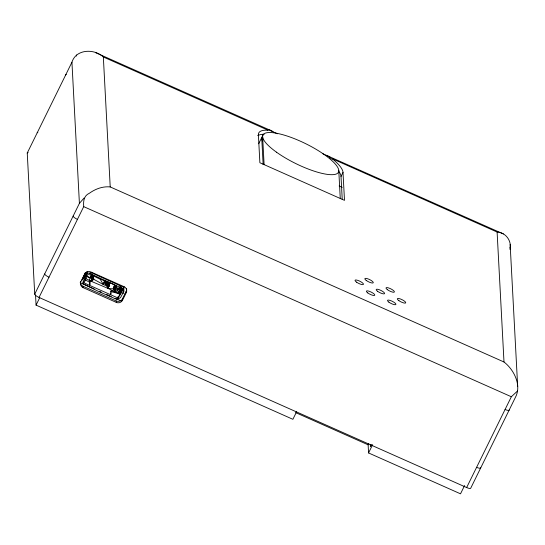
<?xml version="1.0" encoding="UTF-8"?>
<svg xmlns="http://www.w3.org/2000/svg" width="545" height="545" viewBox="0 0 545 545"><rect width="100%" height="100%" fill="white"/><g stroke="black" fill="none" stroke-linecap="round" stroke-linejoin="round"><path stroke-width="0.82" d="M117.795 288.734L116.773 289.708L115.84 285.641L115.288 289.041L114.368 285.485L113.244 288.904L115.635 286.043L114.954 291.841L113.244 288.904L108.135 288.441L107.106 286.084L108.23 282.753L108.135 288.441L114.954 291.841L116.351 291.521L117.795 288.734L115.84 285.641C107.767 280.77 97.153 279.742 90.225 273.134M39.029 297.441L83.712 206.637C83.256 201.2 83.753 195.669 89.489 193.182C95.43 188.904 102.828 186.152 110.219 186.935L503.996 361.996C513.996 369.66 521.817 385.295 515.481 397.223L470.805 488.027A4.673 1.233 26.2 0 1 466.649 487.543L39.029 297.441A4.673 1.233 26.2 0 1 34.723 294.164L27.25 153.029L71.933 62.225C75.973 49.009 94.203 48.403 103.339 56.98L268.133 130.241A46.768 12.337 26.2 0 0 258.398 134.806L258.023 135.562M123.981 286.438L123.783 291.473L120.486 297.754L116.848 299.437L98.223 291.282L82.806 283.618L87.002 273.113L87.05 271.485M76.361 56.067L76.477 54.963M90.184 281.043L89.843 284.987L89.591 282.255L90.184 281.043L83.876 277.439L85.047 274.598M510.072 247.791L510.12 247.307M91.914 279.251L91.649 281.499L91.281 280.076M517.648 390.888L511.374 396.706L466.649 487.543M117.625 289.954L117.829 288.557M509.888 249.317C512.109 241.026 505.685 232.347 497.108 232.041L332.314 158.779A46.768 12.337 26.2 0 1 343.009 172.418L344.488 200.356L259.876 162.744L258.398 134.806M92.091 278.774L91.649 281.499L91.362 279.912M82.806 283.618L83.351 280.804M108.23 282.753L109.15 286.316L109.695 282.909L108.135 288.441L91.322 281.343L91.833 279.21M90.198 278.427L89.128 279.408L91.322 281.343L91.982 278.911M91.431 276.519L92.125 275.102L91.41 278.686L93.195 276.07L92.848 279.067L92.125 275.102L90.688 276.594L91.41 278.686L91.928 275.504L92.848 279.067L93.399 275.668L93.795 279.312L103.325 284.545L104.415 281.057L105.328 284.408L105.887 281.22L105.328 284.408L104.62 280.655L103.325 284.545L107.106 286.084L108.428 282.344L107.59 282.467L107.106 286.084L105.689 281.622L106.52 281.499L107.229 285.253L107.794 282.065L107.229 285.253L106.323 281.908L107.106 286.084L106.52 281.499M121.596 287.597L119.001 295.363L122.387 288.789M113.244 288.904L114.566 285.076L115.288 289.041M119.355 289.054L120.179 286.67M119.587 295.479L121.794 289.163L123.061 288.796L118.292 298.142L84.134 282.937L87.52 274.653L90.245 273.692L123.061 288.796M120.799 287.61L118.299 293.414L110.546 291.575M87.002 273.113L85.299 272.725L81.764 280.443L86.451 273.283L91.458 272.759L123.436 287.269L123.783 291.473M119.484 289.177L120.513 286.97M116.848 299.437L118.292 296.46L118.292 298.142M34.723 294.164L79.407 203.36L84.053 198.073M296.609 411.741L292.89 419.303L36.065 305.125L39.785 297.563M115.138 287.058L115.84 285.641M117.883 289.92L119.321 287.004M122.536 300.234L126.283 292.617A4.673 4.462 -3 0 0 124.049 286.69L90.845 271.928A4.673 4.462 -3 0 0 84.625 274.094L80.878 281.711A4.673 4.462 -3 0 0 83.119 287.637L116.317 302.4A4.673 4.462 -3 0 0 122.536 300.234L122.462 298.817L126.208 291.207A4.673 4.462 -3 0 0 126.61 288.687M258.677 143.751L263.146 134.676M263.153 164.692L261.764 138.45L262.629 136.686L264.107 164.624M342.233 199.327L341.02 176.464L343.009 172.418M464.613 485.506L460.518 493.825L368.563 452.943L368.134 444.829L368.795 443.48M371.54 444.591L370.443 446.818L370.328 444.55M368.563 452.943L372.657 444.625M121.331 287.535L118.299 293.414L111.146 290.362L110.853 294.205L110.696 292.89M120.2 294.804L122.925 289.559L121.794 289.163M119.055 290.042L120.697 287.515M122.169 288.543L118.299 293.414L117.795 290.213L120.554 287.44M511.326 396.74L83.712 206.637M91.322 281.343L93.795 279.312M264.155 134.302L262.99 134.268A46.768 12.337 26.2 0 0 257.983 135.63M270.204 130.562L277.446 133.77M118.803 291.67L121.031 292.379M122.516 292.849L124.001 293.319M322.892 153.785L503.355 233.941M84.584 275.518L89.993 277.909M95.757 52.736L273.025 131.495M339.154 185.968L342.253 187.351M80.156 282.726L94.156 288.952M99.592 291.371L101.152 292.059M106.595 294.477L111.255 296.555M115.145 298.279L121.365 301.044M80.422 281.486A4.673 4.462 -3 0 0 83.044 286.227L116.242 300.983A4.673 4.462 -3 0 0 122.462 298.817M295.547 412.558L368.134 444.829M84.611 275.055L89.966 277.575M326.639 155.332L330.038 157.158M85.299 272.725L86.451 273.283M82.336 278.345L89.591 282.255M90.17 280.409L91.594 281.206M100.096 279.074L103.325 284.545M114.361 290.533L114.954 291.841L114.702 288.823M107.515 286.861L108.135 288.441L109.497 283.318L109.15 286.316L108.428 282.344M114.43 290.396L114.954 291.841L114.702 290.158M107.692 287.14L108.135 288.441L107.774 286.977M89.891 273.399L90.729 277.936M517.682 386.63L510.147 244.487M497.108 232.041L503.996 361.996M338.779 170.537L340.257 198.475M126.208 291.207L126.283 292.617M103.339 56.98L110.219 186.935M116.242 300.983L116.317 302.4M71.933 62.225L79.407 203.36M83.044 286.227L83.119 287.637M35.527 294.954L36.065 305.125M262.52 141.019A42.088 11.104 26.2 0 1 261.764 138.45M37.203 132.796A4.673 1.233 26.2 0 1 37.857 132.34M65.659 74.965A4.673 1.233 26.2 0 1 66.313 74.508M48.989 277.207A4.673 1.233 26.2 0 1 44.683 273.931M77.445 219.376A4.673 1.233 26.2 0 1 73.139 216.099M480.758 467.801A4.673 1.233 26.2 0 1 476.603 467.317M509.214 409.963A4.673 1.233 26.2 0 1 505.058 409.479M329.548 157.566A32.462 22.509 -13.3 0 1 331.878 159.092M27.25 153.029A4.673 1.233 26.2 0 1 28.149 152.566M268.079 129.942A32.462 18.176 75.8 0 1 270.15 130.078M339.024 171.661A46.768 12.337 26.2 0 1 341.02 176.464M276.492 152.184A42.088 11.104 26.2 0 0 338.268 172.54A42.088 11.104 26.2 0 0 287.358 136.107A42.088 11.104 26.2 0 0 276.492 152.184M367.766 292.917A4.673 1.233 26.2 0 0 374.722 295.308A4.673 1.233 26.2 0 0 369.251 291.275A4.673 1.233 26.2 0 0 367.766 292.917M388.851 302.114A4.673 1.233 26.2 0 0 395.847 304.56A4.673 1.233 26.2 0 0 390.452 300.533A4.673 1.233 26.2 0 0 388.851 302.114M398.92 300.677A4.673 1.233 26.2 0 0 405.725 302.863A4.673 1.233 26.2 0 0 399.955 298.81A4.673 1.233 26.2 0 0 398.92 300.677M387.4 289.674A4.673 1.233 26.2 0 0 394.355 292.066A4.673 1.233 26.2 0 0 388.885 288.033A4.673 1.233 26.2 0 0 387.4 289.674M366.206 280.403A4.673 1.233 26.2 0 0 373.202 282.848A4.673 1.233 26.2 0 0 367.814 278.815A4.673 1.233 26.2 0 0 366.206 280.403M356.641 282.208A4.673 1.233 26.2 0 0 363.447 284.388A4.673 1.233 26.2 0 0 357.683 280.334A4.673 1.233 26.2 0 0 356.641 282.208M377.583 291.296A4.673 1.233 26.2 0 0 384.538 293.687A4.673 1.233 26.2 0 0 379.068 289.654A4.673 1.233 26.2 0 0 377.583 291.296"/></g></svg>
